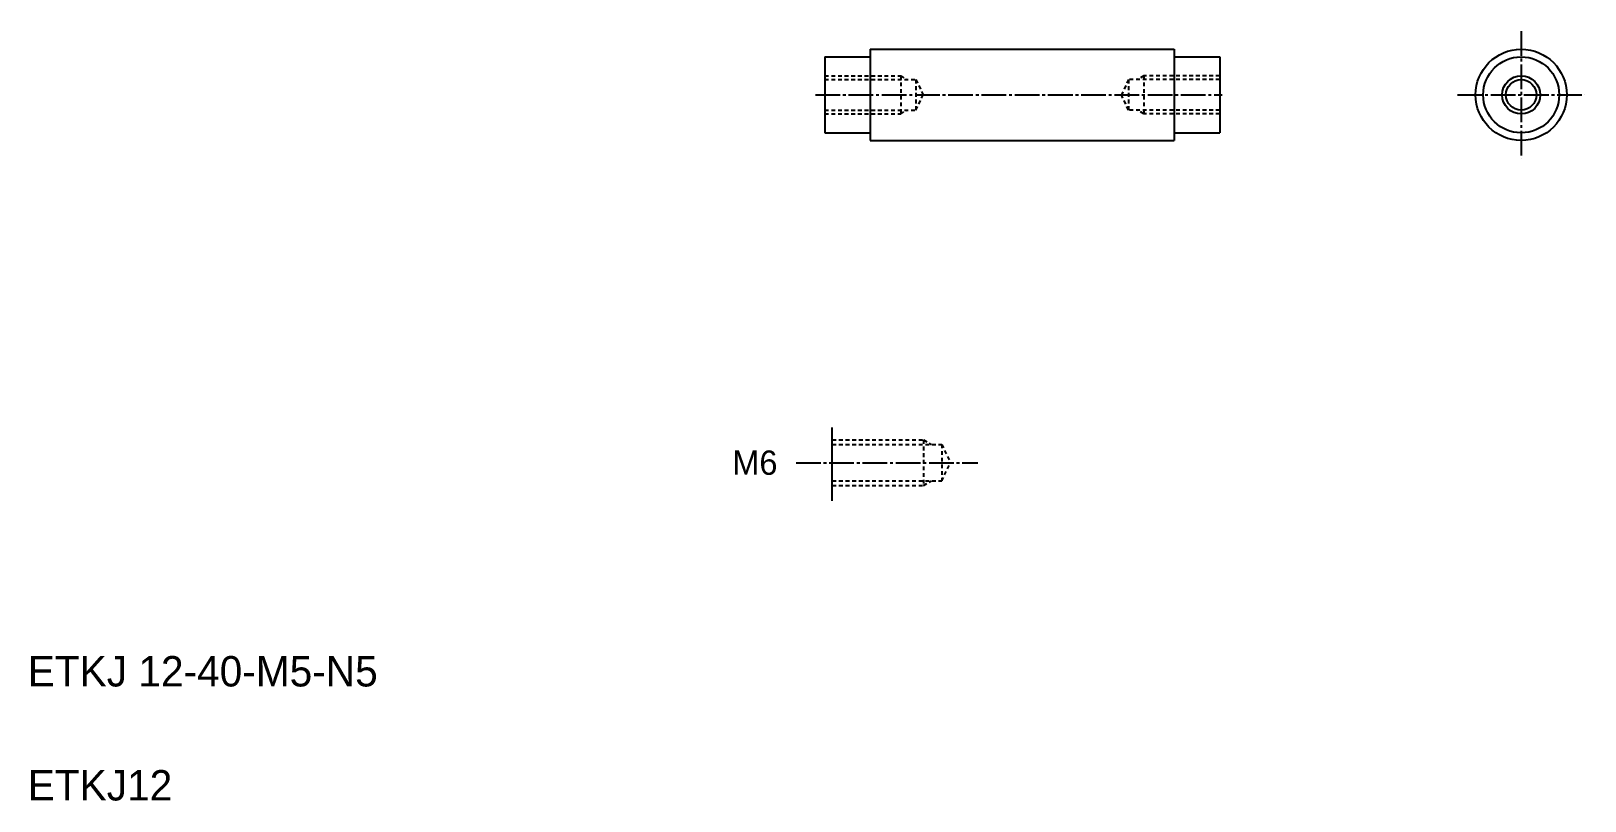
# Model space of a CAD drawing. Extents: x 10 to 215, y 10 to 111.
import ezdxf
from ezdxf.enums import TextEntityAlignment as Align

# ---------------------------------------------------------------- set-up
doc = ezdxf.new("R2010")
doc.units = 0
doc.header["$LTSCALE"] = 0.25
doc.linetypes.add('CENTER', pattern=[17.5, 13, -1.5, 1.5, -1.5])
doc.linetypes.add('DASHED', pattern=[3.5, 2, -1.5])
doc.layers.get('0').update_dxf_attribs({"linetype": 'CONTINUOUS'})
doc.layers.add('CENTER', color=1, linetype='CENTER')
doc.styles.get("Standard").update_dxf_attribs({"font": 'txt', "height": 3.2})

msp = doc.modelspace()

# ---------------------------------------------------------------- linework, layer by layer
at = {"color": 7, "linetype": 'CONTINUOUS'}
for p, q in [((120.92, 108.84), (160.92, 108.84)), ((120.92, 108.84), (120.92, 96.84)), ((160.92, 108.84), (160.92, 96.84)), ((114.92, 107.84), (114.92, 97.84)), ((114.92, 107.84), (120.92, 107.84)), ((160.92, 107.84), (166.92, 107.84)), ((166.92, 107.84), (166.92, 97.84)), ((114.92, 97.84), (120.92, 97.84)), ((120.92, 96.84), (160.92, 96.84)), ((160.92, 97.84), (166.92, 97.84))]:
    msp.add_line(p, q, dxfattribs=at)
at = {"color": 3, "linetype": 'DASHED'}
for p, q in [((114.92, 105.34), (124.92, 105.34)), ((114.92, 104.84), (126.92, 104.84)), ((124.92, 105.34), (125.79, 104.84)), ((124.92, 105.34), (124.92, 100.34)), ((126.92, 104.84), (126.92, 100.84)), ((126.92, 104.84), (127.88, 102.84)), ((154.92, 104.84), (153.97, 102.84)), ((166.92, 104.84), (154.92, 104.84)), ((154.92, 104.84), (154.92, 100.84)), ((156.92, 105.34), (156.06, 104.84)), ((156.92, 105.34), (156.92, 100.34)), ((166.92, 105.34), (156.92, 105.34)), ((126.92, 100.84), (127.88, 102.84)), ((154.92, 100.84), (153.97, 102.84)), ((114.92, 100.84), (126.92, 100.84)), ((114.92, 100.34), (124.92, 100.34)), ((124.92, 100.34), (125.79, 100.84)), ((166.92, 100.84), (154.92, 100.84)), ((156.92, 100.34), (156.06, 100.84)), ((166.92, 100.34), (156.92, 100.34)), ((115.92, 57.44), (127.92, 57.44)), ((127.92, 57.44), (127.92, 51.44)), ((127.92, 57.44), (128.96, 56.84)), ((115.92, 56.84), (130.32, 56.84)), ((130.32, 56.84), (131.47, 54.44)), ((130.32, 56.84), (130.32, 52.04)), ((130.32, 52.04), (131.47, 54.44)), ((115.92, 52.04), (130.32, 52.04)), ((115.92, 51.44), (127.92, 51.44)), ((127.92, 51.44), (128.96, 52.04))]:
    msp.add_line(p, q, dxfattribs=at)
for p, q in [((166.92, 105.34), (166.92, 105.34)), ((166.92, 102.84), (166.92, 102.84)), ((115.92, 49.42), (115.92, 59.06))]:
    msp.add_line(p, q)
for radius in [6, 5, 2]:
    msp.add_circle((206.61, 102.84), radius)
at = {"color": 3}
msp.add_circle((206.61, 102.84), 2.51, dxfattribs=at)
at = {"layer": 'CENTER', "color": 1, "linetype": 'CENTER'}
for p, q in [((206.61, 111.23), (206.61, 94.46)), ((113.69, 102.84), (167.25, 102.84)), ((198.23, 102.84), (215, 102.84)), ((111.15, 54.44), (135.07, 54.44))]:
    msp.add_line(p, q, dxfattribs=at)

# ---------------------------------------------------------------- texts
at = {"color": 7, "linetype": 'CONTINUOUS'}
msp.add_text('M6', height=3.2, dxfattribs=at).set_placement((108.7, 54.45), align=Align.MIDDLE_RIGHT)
for s, p in [('ETKJ 12-40-M5-N5', (10, 25)), ('ETKJ12', (10, 10))]:
    msp.add_text(s, height=4).set_placement(p)

doc.saveas('drawing.dxf')
